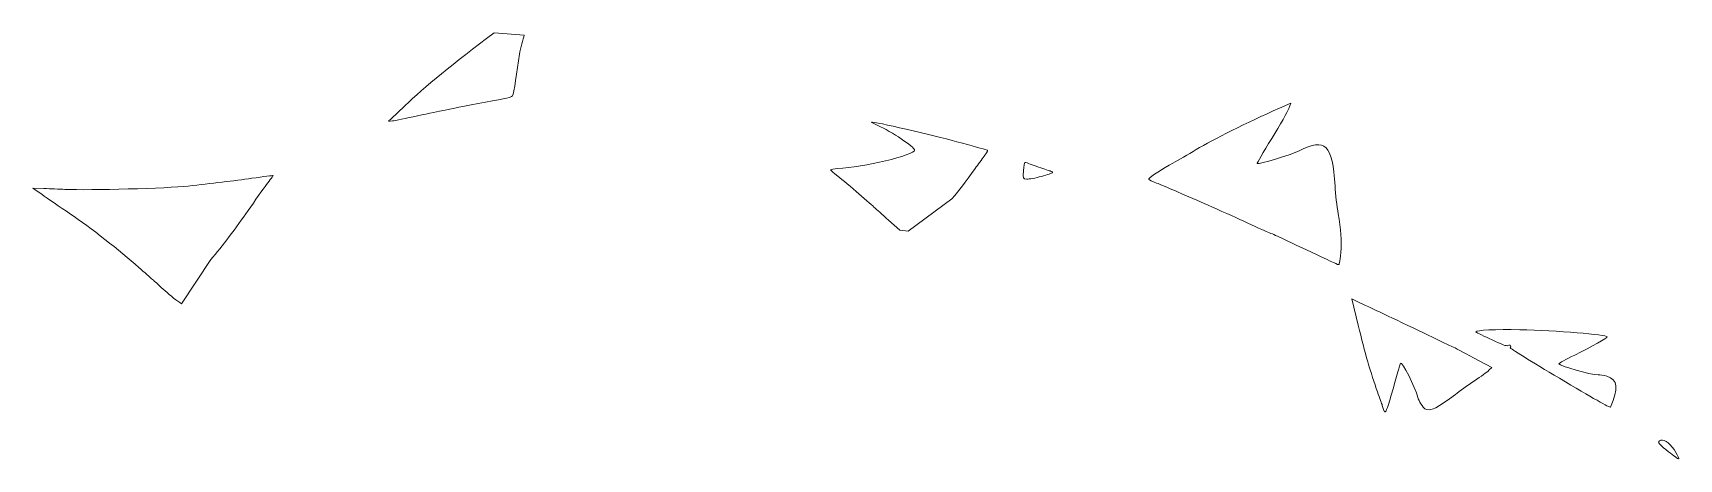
# Model space of a CAD drawing. Header units: centimetres. Extents: x -5.4 to 5.4, y -1.9 to 1.9.
# Drawn here: x -0.53 to 4.53, y -0.82 to 0.49 of the extents above; entities that cross this region are included whole.
import ezdxf

# ---------------------------------------------------------------- set-up
doc = ezdxf.new("R2010")
doc.units = ezdxf.units.CM
doc.header["$MEASUREMENT"] = 0
doc.layers.add('Layer 1', color=7, linetype='Continuous')

msp = doc.modelspace()

# ---------------------------------------------------------------- linework, layer by layer
at = {"layer": 'Layer 1', "color": 46, "lineweight": 5}
for points, knots in [([(0.5613, 0.21839), (0.55927, 0.21629), (0.562, 0.21627), (0.57213, 0.21757), (0.57213, 0.21757), (0.57994, 0.21857), (0.61489, 0.2256), (0.64965, 0.23311), (0.64965, 0.23311), (0.68441, 0.24061), (0.71934, 0.24793), (0.72737, 0.24953), (0.72737, 0.24953), (0.7354, 0.25113), (0.7518, 0.25453), (0.7638, 0.25703), (0.7638, 0.25703), (0.79086, 0.26265), (0.87991, 0.27937), (0.91336, 0.28506), (0.91336, 0.28506), (0.92705, 0.28739), (0.94006, 0.29195), (0.94205, 0.29519), (0.94205, 0.29519), (0.94506, 0.30011), (0.9567, 0.37109), (0.96308, 0.42273), (0.96308, 0.42273), (0.964, 0.43018), (0.96726, 0.44445), (0.97033, 0.45434), (0.97033, 0.45434), (0.9734, 0.46422), (0.97674, 0.4762), (0.97784, 0.4808), (0.97784, 0.4808), (0.97784, 0.4808), (0.88486, 0.48782), (0.88486, 0.48782), (0.88486, 0.48782), (0.76096, 0.39539), (0.66873, 0.32033), (0.61144, 0.26495), (0.61144, 0.26495), (0.58959, 0.24383), (0.56876, 0.22412), (0.56497, 0.22119), (0.56497, 0.22119), (0.56333, 0.21993), (0.56198, 0.21909), (0.5613, 0.21839)], [0, 0, 0, 0, 0.0714286, 0.0714286, 0.0714286, 0.0714286, 0.1428571, 0.1428571, 0.1428571, 0.1428571, 0.2142857, 0.2142857, 0.2142857, 0.2142857, 0.2857143, 0.2857143, 0.2857143, 0.2857143, 0.3571429, 0.3571429, 0.3571429, 0.3571429, 0.4285714, 0.4285714, 0.4285714, 0.4285714, 0.5, 0.5, 0.5, 0.5, 0.5714286, 0.5714286, 0.5714286, 0.5714286, 0.6428571, 0.6428571, 0.6428571, 0.6428571, 0.7142857, 0.7142857, 0.7142857, 0.7142857, 0.7857143, 0.7857143, 0.7857143, 0.7857143, 0.8571429, 0.8571429, 0.8571429, 0.8571429, 1, 1, 1, 1]), ([(2.89906, 0.03928), (2.89879, 0.03883), (2.89865, 0.03841), (2.89872, 0.03815), (2.89872, 0.03815), (2.8991, 0.03663), (2.90951, 0.03153), (2.92195, 0.02692), (2.92195, 0.02692), (2.93439, 0.02231), (2.96084, 0.01129), (2.98057, 0.00251), (2.98057, 0.00251), (3.0003, -0.00627), (3.04022, -0.02373), (3.06948, -0.03636), (3.06948, -0.03636), (3.09874, -0.04899), (3.14817, -0.0709), (3.17903, -0.08524), (3.17903, -0.08524), (3.20989, -0.09958), (3.24635, -0.11606), (3.26005, -0.12172), (3.26005, -0.12172), (3.28837, -0.13341), (3.29347, -0.13588), (3.40068, -0.18653), (3.40068, -0.18653), (3.44373, -0.20687), (3.48012, -0.22358), (3.48151, -0.22389), (3.48151, -0.22389), (3.48482, -0.22462), (3.48641, -0.21713), (3.4893, -0.18694), (3.4893, -0.18694), (3.49264, -0.15208), (3.48992, -0.11391), (3.4813, -0.06733), (3.4813, -0.06733), (3.47723, -0.04535), (3.47289, -0.00709), (3.47143, 0.01745), (3.47143, 0.01745), (3.46379, 0.14557), (3.44223, 0.16656), (3.3614, 0.12619), (3.3614, 0.12619), (3.33482, 0.11292), (3.23752, 0.08314), (3.23184, 0.08653), (3.23184, 0.08653), (3.23074, 0.08719), (3.25088, 0.12178), (3.2766, 0.1636), (3.2766, 0.1636), (3.30232, 0.20541), (3.32621, 0.24705), (3.32957, 0.25606), (3.32957, 0.25606), (3.32957, 0.25606), (3.33567, 0.27238), (3.33567, 0.27238), (3.33567, 0.27238), (3.33567, 0.27238), (3.30042, 0.25685), (3.30042, 0.25685), (3.30042, 0.25685), (3.19916, 0.21191), (3.09755, 0.16137), (3.04446, 0.12938), (3.04446, 0.12938), (3.02037, 0.11486), (2.98817, 0.09627), (2.97295, 0.08828), (2.97295, 0.08828), (2.94331, 0.07272), (2.9031, 0.04599), (2.89905, 0.03929), (2.89905, 0.03929), (2.89905, 0.03929), (2.89905, 0.03929), (2.89905, 0.03929), (2.89905, 0.03929), (2.89905, 0.03929), (2.89906, 0.03928), (2.89906, 0.03928)], [0, 0, 0, 0, 0.0434783, 0.0434783, 0.0434783, 0.0434783, 0.0869565, 0.0869565, 0.0869565, 0.0869565, 0.1304348, 0.1304348, 0.1304348, 0.1304348, 0.173913, 0.173913, 0.173913, 0.173913, 0.2173913, 0.2173913, 0.2173913, 0.2173913, 0.2608696, 0.2608696, 0.2608696, 0.2608696, 0.3043478, 0.3043478, 0.3043478, 0.3043478, 0.3478261, 0.3478261, 0.3478261, 0.3478261, 0.3913043, 0.3913043, 0.3913043, 0.3913043, 0.4347826, 0.4347826, 0.4347826, 0.4347826, 0.4782609, 0.4782609, 0.4782609, 0.4782609, 0.5217391, 0.5217391, 0.5217391, 0.5217391, 0.5652174, 0.5652174, 0.5652174, 0.5652174, 0.6086957, 0.6086957, 0.6086957, 0.6086957, 0.6521739, 0.6521739, 0.6521739, 0.6521739, 0.6956522, 0.6956522, 0.6956522, 0.6956522, 0.7391304, 0.7391304, 0.7391304, 0.7391304, 0.7826087, 0.7826087, 0.7826087, 0.7826087, 0.826087, 0.826087, 0.826087, 0.826087, 0.8695652, 0.8695652, 0.8695652, 0.8695652, 0.9130435, 0.9130435, 0.9130435, 0.9130435, 1, 1, 1, 1]), ([(1.91996, 0.06775), (1.91911, 0.06632), (1.9293, 0.05737), (1.94252, 0.0476), (1.94252, 0.0476), (1.95574, 0.03783), (1.98476, 0.01345), (2.00711, -0.00634), (2.00711, -0.00634), (2.02946, -0.02613), (2.05144, -0.04532), (2.05576, -0.04908), (2.05576, -0.04908), (2.06008, -0.05285), (2.07899, -0.06992), (2.09799, -0.08698), (2.09799, -0.08698), (2.09799, -0.08698), (2.13267, -0.11804), (2.13267, -0.11804), (2.13267, -0.11804), (2.13267, -0.11804), (2.15873, -0.12065), (2.15873, -0.12065), (2.15873, -0.12065), (2.15873, -0.12065), (2.29286, -0.02215), (2.29286, -0.02215), (2.29286, -0.02215), (2.31766, 0.00708), (2.33215, 0.02578), (2.36479, 0.07195), (2.36479, 0.07195), (2.37263, 0.08304), (2.38515, 0.09993), (2.39261, 0.10956), (2.39261, 0.10956), (2.40508, 0.12565), (2.40549, 0.1273), (2.39831, 0.12911), (2.39831, 0.12911), (2.39402, 0.13019), (2.35371, 0.14134), (2.30858, 0.15382), (2.30858, 0.15382), (2.23542, 0.17405), (2.05303, 0.21594), (2.04579, 0.21415), (2.04579, 0.21415), (2.04425, 0.21377), (2.05323, 0.20901), (2.06574, 0.20355), (2.06574, 0.20355), (2.10651, 0.18576), (2.17837, 0.1374), (2.17851, 0.12778), (2.17851, 0.12778), (2.17872, 0.11273), (2.01922, 0.07459), (1.94238, 0.07131), (1.94238, 0.07131), (1.93091, 0.07082), (1.9208, 0.06918), (1.91995, 0.06775), (1.91995, 0.06775), (1.91995, 0.06775), (1.91996, 0.06775), (1.91996, 0.06775)], [0, 0, 0, 0, 0.0555556, 0.0555556, 0.0555556, 0.0555556, 0.1111111, 0.1111111, 0.1111111, 0.1111111, 0.1666667, 0.1666667, 0.1666667, 0.1666667, 0.2222222, 0.2222222, 0.2222222, 0.2222222, 0.2777778, 0.2777778, 0.2777778, 0.2777778, 0.3333333, 0.3333333, 0.3333333, 0.3333333, 0.3888889, 0.3888889, 0.3888889, 0.3888889, 0.4444444, 0.4444444, 0.4444444, 0.4444444, 0.5, 0.5, 0.5, 0.5, 0.5555556, 0.5555556, 0.5555556, 0.5555556, 0.6111111, 0.6111111, 0.6111111, 0.6111111, 0.6666667, 0.6666667, 0.6666667, 0.6666667, 0.7222222, 0.7222222, 0.7222222, 0.7222222, 0.7777778, 0.7777778, 0.7777778, 0.7777778, 0.8333333, 0.8333333, 0.8333333, 0.8333333, 0.8888889, 0.8888889, 0.8888889, 0.8888889, 1, 1, 1, 1]), ([(2.51759, 0.09038), (2.51667, 0.09025), (2.51472, 0.07883), (2.51336, 0.06495), (2.51336, 0.06495), (2.51092, 0.03991), (2.51116, 0.03971), (2.52344, 0.03895), (2.52344, 0.03895), (2.53024, 0.03853), (2.55052, 0.04218), (2.56864, 0.04719), (2.56864, 0.04719), (2.58676, 0.05221), (2.60216, 0.05761), (2.60296, 0.05895), (2.60296, 0.05895), (2.60376, 0.06029), (2.60032, 0.06245), (2.59526, 0.06388), (2.59526, 0.06388), (2.59021, 0.06532), (2.57106, 0.07175), (2.55267, 0.07837), (2.55267, 0.07837), (2.53428, 0.08499), (2.5185, 0.09049), (2.51758, 0.09037), (2.51758, 0.09037), (2.51758, 0.09037), (2.51758, 0.09037), (2.51758, 0.09037), (2.51758, 0.09037), (2.51758, 0.09037), (2.51759, 0.09038), (2.51759, 0.09038)], [0, 0, 0, 0, 0.1, 0.1, 0.1, 0.1, 0.2, 0.2, 0.2, 0.2, 0.3, 0.3, 0.3, 0.3, 0.4, 0.4, 0.4, 0.4, 0.5, 0.5, 0.5, 0.5, 0.6, 0.6, 0.6, 0.6, 0.7, 0.7, 0.7, 0.7, 0.8, 0.8, 0.8, 0.8, 1, 1, 1, 1]), ([(-0.53333, 0.01143), (-0.53333, 0.01143), (-0.50538, -0.00861), (-0.50538, -0.00861), (-0.50538, -0.00861), (-0.48998, -0.0196), (-0.45077, -0.04652), (-0.41805, -0.06849), (-0.41805, -0.06849), (-0.35796, -0.10886), (-0.26503, -0.18109), (-0.20777, -0.2322), (-0.20777, -0.2322), (-0.19063, -0.2475), (-0.17157, -0.26425), (-0.16549, -0.26947), (-0.16549, -0.26947), (-0.15941, -0.27469), (-0.14209, -0.29038), (-0.12674, -0.30429), (-0.12674, -0.30429), (-0.1114, -0.31821), (-0.08889, -0.33603), (-0.07682, -0.3438), (-0.07682, -0.3438), (-0.07682, -0.3438), (0.014, -0.20808), (0.014, -0.20808), (0.014, -0.20808), (0.04817, -0.16825), (0.09201, -0.11073), (0.12876, -0.05739), (0.12876, -0.05739), (0.14899, -0.02803), (0.17449, 0.00805), (0.18552, 0.02249), (0.18552, 0.02249), (0.19655, 0.03693), (0.20552, 0.04895), (0.20537, 0.04956), (0.20537, 0.04956), (0.20521, 0.05016), (0.17578, 0.04652), (0.13994, 0.04143), (0.13994, 0.04143), (0.0859, 0.03376), (0.01493, 0.02526), (-0.05606, 0.01755), (-0.05606, 0.01755), (-0.11955, 0.01065), (-0.35773, 0.00408), (-0.43499, 0.00722), (-0.43499, 0.00722), (-0.45168, 0.0079), (-0.48075, 0.00936), (-0.49946, 0.01017), (-0.49946, 0.01017), (-0.49946, 0.01017), (-0.53331, 0.01145), (-0.53331, 0.01145), (-0.53331, 0.01145), (-0.53331, 0.01145), (-0.53333, 0.01143), (-0.53333, 0.01143)], [0, 0, 0, 0, 0.0588235, 0.0588235, 0.0588235, 0.0588235, 0.1176471, 0.1176471, 0.1176471, 0.1176471, 0.1764706, 0.1764706, 0.1764706, 0.1764706, 0.2352941, 0.2352941, 0.2352941, 0.2352941, 0.2941176, 0.2941176, 0.2941176, 0.2941176, 0.3529412, 0.3529412, 0.3529412, 0.3529412, 0.4117647, 0.4117647, 0.4117647, 0.4117647, 0.4705882, 0.4705882, 0.4705882, 0.4705882, 0.5294118, 0.5294118, 0.5294118, 0.5294118, 0.5882353, 0.5882353, 0.5882353, 0.5882353, 0.6470588, 0.6470588, 0.6470588, 0.6470588, 0.7058824, 0.7058824, 0.7058824, 0.7058824, 0.7647059, 0.7647059, 0.7647059, 0.7647059, 0.8235294, 0.8235294, 0.8235294, 0.8235294, 0.8823529, 0.8823529, 0.8823529, 0.8823529, 1, 1, 1, 1]), ([(3.523, -0.32924), (3.523, -0.32924), (3.54276, -0.41028), (3.54276, -0.41028), (3.54276, -0.41028), (3.56322, -0.4945), (3.58125, -0.557), (3.60212, -0.61486), (3.60212, -0.61486), (3.60882, -0.63343), (3.61539, -0.65199), (3.61668, -0.65618), (3.61668, -0.65618), (3.62362, -0.67872), (3.62433, -0.67968), (3.62822, -0.67306), (3.62822, -0.67306), (3.63271, -0.66541), (3.64222, -0.6341), (3.66455, -0.55334), (3.66455, -0.55334), (3.66817, -0.54026), (3.67194, -0.52818), (3.67299, -0.52644), (3.67299, -0.52644), (3.6773, -0.51923), (3.7182, -0.60022), (3.72614, -0.63178), (3.72614, -0.63178), (3.72868, -0.64187), (3.74194, -0.6632), (3.74809, -0.66687), (3.74809, -0.66687), (3.76319, -0.6759), (3.78973, -0.66322), (3.84164, -0.62231), (3.84164, -0.62231), (3.85397, -0.61259), (3.88017, -0.59412), (3.89997, -0.58098), (3.89997, -0.58098), (3.91977, -0.56785), (3.93999, -0.55326), (3.9447, -0.54849), (3.9447, -0.54849), (3.9447, -0.54849), (3.95331, -0.53966), (3.95331, -0.53966), (3.95331, -0.53966), (3.95331, -0.53966), (3.89767, -0.50971), (3.89767, -0.50971), (3.89767, -0.50971), (3.86704, -0.49324), (3.83761, -0.4781), (3.83233, -0.47595), (3.83233, -0.47595), (3.82704, -0.4738), (3.79332, -0.45786), (3.75763, -0.44059), (3.75763, -0.44059), (3.72194, -0.42332), (3.66681, -0.39683), (3.63499, -0.38188), (3.63499, -0.38188), (3.60317, -0.36693), (3.56489, -0.34912), (3.54999, -0.34203), (3.54999, -0.34203), (3.54999, -0.34203), (3.523, -0.32924), (3.523, -0.32924)], [0, 0, 0, 0, 0.0526316, 0.0526316, 0.0526316, 0.0526316, 0.1052632, 0.1052632, 0.1052632, 0.1052632, 0.1578947, 0.1578947, 0.1578947, 0.1578947, 0.2105263, 0.2105263, 0.2105263, 0.2105263, 0.2631579, 0.2631579, 0.2631579, 0.2631579, 0.3157895, 0.3157895, 0.3157895, 0.3157895, 0.3684211, 0.3684211, 0.3684211, 0.3684211, 0.4210526, 0.4210526, 0.4210526, 0.4210526, 0.4736842, 0.4736842, 0.4736842, 0.4736842, 0.5263158, 0.5263158, 0.5263158, 0.5263158, 0.5789474, 0.5789474, 0.5789474, 0.5789474, 0.6315789, 0.6315789, 0.6315789, 0.6315789, 0.6842105, 0.6842105, 0.6842105, 0.6842105, 0.7368421, 0.7368421, 0.7368421, 0.7368421, 0.7894737, 0.7894737, 0.7894737, 0.7894737, 0.8421053, 0.8421053, 0.8421053, 0.8421053, 0.8947368, 0.8947368, 0.8947368, 0.8947368, 1, 1, 1, 1]), ([(3.90444, -0.42992), (3.90444, -0.43024), (3.90457, -0.43066), (3.90513, -0.43099), (3.90513, -0.43099), (3.90877, -0.43316), (3.93102, -0.44398), (3.95454, -0.45522), (3.95454, -0.45522), (3.98465, -0.46961), (3.99905, -0.47472), (4.00321, -0.47235), (4.00321, -0.47235), (4.00645, -0.4705), (4.00993, -0.47083), (4.0111, -0.47307), (4.0111, -0.47307), (4.01226, -0.47532), (4.01185, -0.47798), (4.00988, -0.479), (4.00988, -0.479), (4.00791, -0.48002), (4.07598, -0.52227), (4.16137, -0.57294), (4.16137, -0.57294), (4.26245, -0.63292), (4.31727, -0.66397), (4.31839, -0.66153), (4.31839, -0.66153), (4.34439, -0.60482), (4.34121, -0.57627), (4.30763, -0.56656), (4.30763, -0.56656), (4.29805, -0.56379), (4.28578, -0.56181), (4.28044, -0.56194), (4.28044, -0.56194), (4.25795, -0.5625), (4.16217, -0.53568), (4.16013, -0.52826), (4.16013, -0.52826), (4.15981, -0.52711), (4.18183, -0.51501), (4.20903, -0.50159), (4.20903, -0.50159), (4.26105, -0.47593), (4.30971, -0.44867), (4.30883, -0.44546), (4.30883, -0.44546), (4.30703, -0.43894), (4.15179, -0.42645), (4.04017, -0.42389), (4.04017, -0.42389), (3.96715, -0.42222), (3.90456, -0.4251), (3.90444, -0.42991), (3.90444, -0.42991), (3.90444, -0.42991), (3.90444, -0.42992), (3.90444, -0.42992)], [0, 0, 0, 0, 0.0625, 0.0625, 0.0625, 0.0625, 0.125, 0.125, 0.125, 0.125, 0.1875, 0.1875, 0.1875, 0.1875, 0.25, 0.25, 0.25, 0.25, 0.3125, 0.3125, 0.3125, 0.3125, 0.375, 0.375, 0.375, 0.375, 0.4375, 0.4375, 0.4375, 0.4375, 0.5, 0.5, 0.5, 0.5, 0.5625, 0.5625, 0.5625, 0.5625, 0.625, 0.625, 0.625, 0.625, 0.6875, 0.6875, 0.6875, 0.6875, 0.75, 0.75, 0.75, 0.75, 0.8125, 0.8125, 0.8125, 0.8125, 0.875, 0.875, 0.875, 0.875, 1, 1, 1, 1]), ([(4.46721, -0.76717), (4.46462, -0.77185), (4.47285, -0.77977), (4.49699, -0.79863), (4.49699, -0.79863), (4.513, -0.81113), (4.52714, -0.82104), (4.52837, -0.82073), (4.52837, -0.82073), (4.52961, -0.82042), (4.5257, -0.81163), (4.51987, -0.801), (4.51987, -0.801), (4.50654, -0.7767), (4.48525, -0.75916), (4.47353, -0.7633), (4.47353, -0.7633), (4.47043, -0.76439), (4.46809, -0.76563), (4.46722, -0.76718), (4.46722, -0.76718), (4.46722, -0.76718), (4.46721, -0.76717), (4.46721, -0.76717)], [0, 0, 0, 0, 0.1428571, 0.1428571, 0.1428571, 0.1428571, 0.2857143, 0.2857143, 0.2857143, 0.2857143, 0.4285714, 0.4285714, 0.4285714, 0.4285714, 0.5714286, 0.5714286, 0.5714286, 0.5714286, 0.7142857, 0.7142857, 0.7142857, 0.7142857, 1, 1, 1, 1])]:
    msp.add_open_spline(points, degree=3, knots=knots, dxfattribs=at)

doc.saveas('drawing.dxf')
